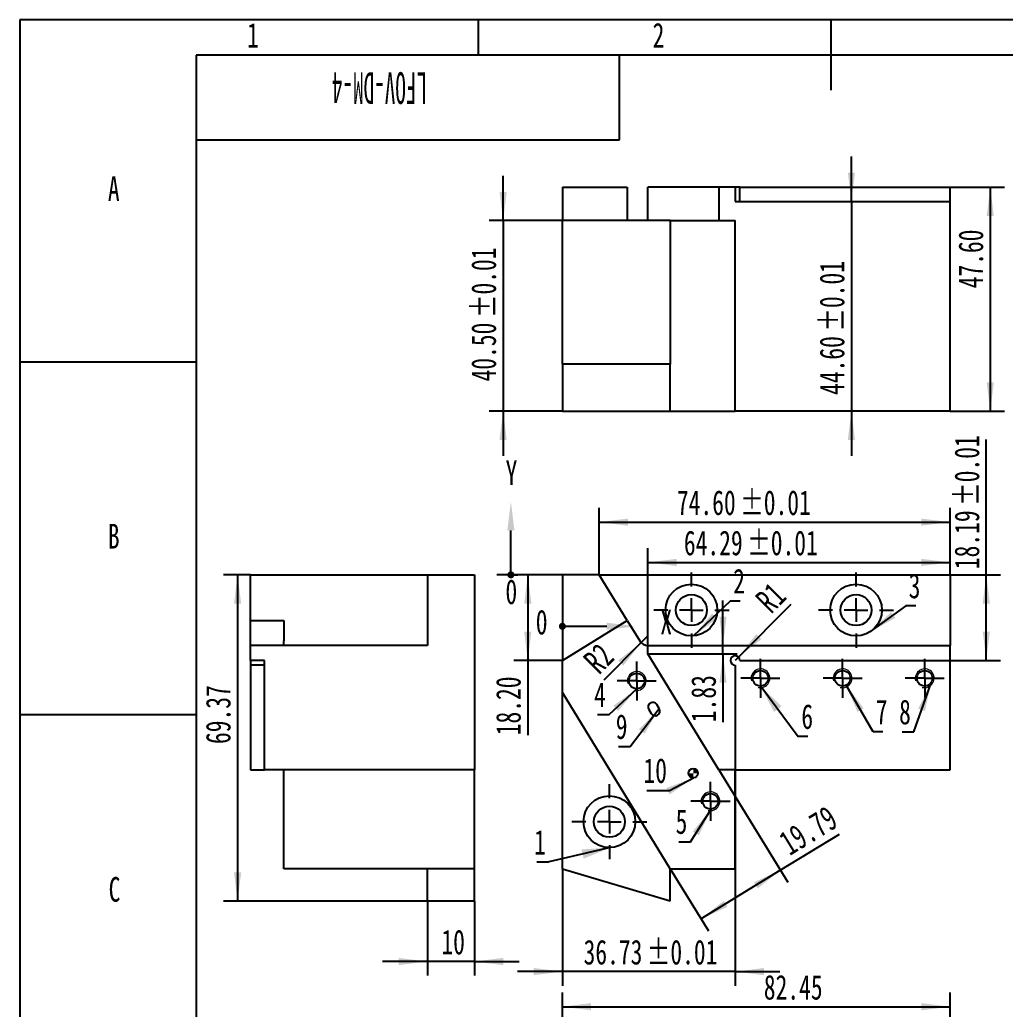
# Model space of a CAD drawing. Header units: millimetres. Extents: x 0 to 210, y 0 to 297.
# Drawn here: x 0 to 139.7, y 156.7 to 297 of the extents above; entities that cross this region are included whole.
import ezdxf

# ---------------------------------------------------------------- set-up
doc = ezdxf.new("R2010")
doc.units = ezdxf.units.MM
doc.layers.add('图框', color=7, linetype='Continuous')
doc.layers.add('根据设置的颜色创建', color=7, linetype='Continuous', lineweight=25)
doc.styles.add('SLDTEXTSTYLE5', font='TXT', dxfattribs={"width": 0.7})
doc.styles.add('SLDTEXTSTYLE6', font='TXT', dxfattribs={"width": 0.49})
doc.dimstyles.new('SLDDIMSTYLE0', dxfattribs={"dimtxt": 3.5, "dimasz": 4.08, "dimexe": 0, "dimexo": 0.0625, "dimgap": 0.875, "dimtad": 2, "dimlfac": 1.5, "dimrnd": 1e-09, "dimzin": 12, "dimdsep": 46, "dimtxsty": 'SLDTEXTSTYLE5', "dimsah": 1, "dimcen": 0.09, "dimadec": 0, "dimazin": 3, "dimtol": 1, "dimtp": 0.01, "dimtm": 0.01, "dimtfac": 1, "dimtofl": 0, "dimtmove": 0, "dimatfit": 3, "dimfxl": 0, "dimfrac": 2, "dimtolj": 1, "dimarcsym": 0})
doc.dimstyles.new('SLDDIMSTYLE1', dxfattribs={"dimtxt": 3.5, "dimasz": 4.08, "dimexe": 0, "dimexo": 0.0625, "dimgap": 0.875, "dimtad": 2, "dimlfac": 1.5, "dimrnd": 1e-09, "dimzin": 12, "dimdsep": 46, "dimtxsty": 'SLDTEXTSTYLE5', "dimsah": 1, "dimcen": 0, "dimadec": 0, "dimazin": 3, "dimtfac": 1, "dimtofl": 0, "dimtmove": 0, "dimatfit": 3, "dimfxl": 0, "dimfrac": 2, "dimtolj": 1, "dimtzin": 12, "dimarcsym": 0})
doc.dimstyles.new('SLDDIMSTYLE2', dxfattribs={"dimtxt": 3.5, "dimasz": 4.08, "dimexe": 0, "dimexo": 0.0625, "dimgap": 0.875, "dimtad": 2, "dimlfac": 1.5, "dimrnd": 1e-09, "dimzin": 12, "dimdsep": 46, "dimtxsty": 'SLDTEXTSTYLE5', "dimsah": 1, "dimcen": 0.09, "dimadec": 0, "dimazin": 3, "dimtfac": 1, "dimtmove": 0, "dimatfit": 0, "dimfxl": 0, "dimfrac": 2, "dimtolj": 1, "dimtzin": 12, "dimarcsym": 0})
doc.dimstyles.new('SLDDIMSTYLE3', dxfattribs={"dimtxt": 3.5, "dimasz": 4.08, "dimexe": 0, "dimexo": 0.0625, "dimgap": 0.875, "dimtad": 2, "dimlfac": 1.5, "dimrnd": 1e-09, "dimzin": 12, "dimdsep": 46, "dimtxsty": 'SLDTEXTSTYLE5', "dimsah": 1, "dimcen": 0.09, "dimadec": 0, "dimazin": 3, "dimtfac": 1, "dimtofl": 0, "dimtmove": 0, "dimatfit": 3, "dimfxl": 0, "dimfrac": 2, "dimtolj": 1, "dimtzin": 12, "dimarcsym": 0})
doc.dimstyles.new('SLDDIMSTYLE4', dxfattribs={"dimtxt": 3.5, "dimasz": 4.08, "dimexe": 0, "dimexo": 0.0625, "dimgap": 0.875, "dimtad": 2, "dimlfac": 1.5, "dimrnd": 1e-09, "dimzin": 4, "dimdsep": 46, "dimtxsty": 'SLDTEXTSTYLE5', "dimsah": 1, "dimcen": 0.09, "dimadec": 0, "dimazin": 1, "dimtfac": 1, "dimtofl": 0, "dimtmove": 0, "dimatfit": 3, "dimfxl": 0, "dimfrac": 2, "dimtolj": 1, "dimtzin": 12, "dimarcsym": 0})
doc.dimstyles.new('SLDDIMSTYLE5', dxfattribs={"dimtxt": 3.5, "dimasz": 4.08, "dimexe": 0, "dimexo": 0.0625, "dimgap": 0.875, "dimtad": 2, "dimlfac": 1.5, "dimrnd": 1e-09, "dimzin": 4, "dimdsep": 46, "dimtxsty": 'SLDTEXTSTYLE5', "dimsah": 1, "dimcen": 0.09, "dimadec": 0, "dimazin": 1, "dimtol": 1, "dimtp": 0.01, "dimtm": 0.01, "dimtfac": 1, "dimtofl": 0, "dimtmove": 0, "dimatfit": 3, "dimfxl": 0, "dimfrac": 2, "dimtolj": 1, "dimarcsym": 0})
doc.dimstyles.new('SLDDIMSTYLE6', dxfattribs={"dimtxt": 3.5, "dimasz": 4.08, "dimexe": 0, "dimexo": 0.0625, "dimgap": 0.875, "dimtad": 2, "dimlfac": 1.5, "dimrnd": 1e-09, "dimzin": 12, "dimdsep": 46, "dimtxsty": 'SLDTEXTSTYLE5', "dimsah": 1, "dimcen": 0.09, "dimadec": 0, "dimazin": 3, "dimtol": 1, "dimtp": 0.01, "dimtm": 0.01, "dimtfac": 1, "dimtmove": 0, "dimatfit": 0, "dimfxl": 0, "dimfrac": 2, "dimtolj": 1, "dimarcsym": 0})
doc.dimstyles.new('SLDDIMSTYLE7', dxfattribs={"dimtxt": 0.18, "dimasz": 4.08, "dimexe": 0, "dimexo": 0.0625, "dimgap": 0, "dimtad": 0, "dimtih": 1, "dimtoh": 1, "dimdec": 0, "dimrnd": 1e-09, "dimzin": 0, "dimdsep": 46, "dimtxsty": 'Standard', "dimsah": 1, "dimcen": 0.09, "dimadec": 0, "dimazin": 0, "dimtfac": 4.08, "dimtdec": 0, "dimtofl": 0, "dimtmove": 0, "dimatfit": 3, "dimfxl": 0, "dimfrac": 2, "dimtolj": 1, "dimtzin": 0, "dimarcsym": 0})
doc.dimstyles.new('SLDDIMSTYLE8', dxfattribs={"dimtxt": 3.5, "dimasz": 4.08, "dimexe": 0, "dimexo": 0.0625, "dimgap": 0.875, "dimtad": 2, "dimlfac": 1.5, "dimrnd": 1e-09, "dimzin": 4, "dimdsep": 46, "dimtxsty": 'SLDTEXTSTYLE5', "dimsah": 1, "dimcen": 0.09, "dimadec": 0, "dimazin": 1, "dimtol": 1, "dimtp": 0.01, "dimtm": 0.01, "dimtfac": 1, "dimtmove": 0, "dimatfit": 0, "dimfxl": 0, "dimfrac": 2, "dimtolj": 1, "dimarcsym": 0})

# ---------------------------------------------------------------- blocks, each defined once
blk = doc.blocks.new('_D')
at = {"layer": '根据设置的颜色创建'}
for p, q in [((137.02, 218.32), (137.02, 237.52)), ((131.89, 218.32), (139.02, 218.32)), ((137.02, 206.19), (137.02, 218.32)), ((131.89, 206.19), (139.02, 206.19))]:
    blk.add_line(p, q, dxfattribs=at)
for points in [[(137.02, 218.32), (136.51, 214.24), (137.53, 214.24)], [(137.02, 206.19), (137.53, 210.27), (136.51, 210.27)]]:
    blk.add_solid(points, dxfattribs=at)
at = {"layer": '根据设置的颜色创建', "char_height": 3.5, "attachment_point": 1, "rotation": 90, "style": 'SLDTEXTSTYLE5'}
for s, insert in [('±0.01', (132.51, 228.1)), ('18.19', (132.51, 219.12))]:
    blk.add_mtext(s, dxfattribs=dict(at, insert=insert))
blk = doc.blocks.new('_D_1')
at = {"layer": '根据设置的颜色创建'}
for q in [(89.03, 209.65), (82.78, 203.4)]:
    blk.add_line((88.09, 208.71), q, dxfattribs=at)
blk.add_solid([(88.09, 208.71), (84.84, 206.18), (85.56, 205.46)], dxfattribs=at)
at = {"layer": '根据设置的颜色创建', "insert": (79.65, 206.53), "char_height": 3.5, "attachment_point": 1, "rotation": 45, "style": 'SLDTEXTSTYLE5'}
blk.add_mtext('R2', dxfattribs=at)
blk = doc.blocks.new('_D_2')
at = {"layer": '根据设置的颜色创建'}
for p, q in [((99.69, 208.32), (99.69, 214.67)), ((99.69, 207.1), (99.69, 208.32)), ((89.03, 207.1), (101.69, 207.1)), ((99.69, 207.1), (99.69, 197.43))]:
    blk.add_line(p, q, dxfattribs=at)
for points in [[(99.69, 208.32), (100.2, 212.4), (99.18, 212.4)], [(99.69, 207.1), (99.18, 203.02), (100.2, 203.02)]]:
    blk.add_solid(points, dxfattribs=at)
at = {"layer": '根据设置的颜色创建', "insert": (95.18, 197.43), "char_height": 3.5, "attachment_point": 1, "rotation": 90, "style": 'SLDTEXTSTYLE5'}
blk.add_mtext('1.83', dxfattribs=at)
blk = doc.blocks.new('_D_3')
at = {"layer": '根据设置的颜色创建'}
for p, q in [((89.03, 208.32), (89.03, 222.08)), ((131.89, 218.32), (131.89, 222.08)), ((89.03, 220.08), (131.89, 220.08))]:
    blk.add_line(p, q, dxfattribs=at)
for points in [[(89.03, 220.08), (93.11, 219.57), (93.11, 220.58)], [(131.89, 220.08), (127.81, 220.58), (127.81, 219.57)]]:
    blk.add_solid(points, dxfattribs=at)
at = {"layer": '根据设置的颜色创建', "char_height": 3.5, "attachment_point": 1, "style": 'SLDTEXTSTYLE5'}
for s, insert in [('64.29', (94.15, 224.59)), ('±0.01', (103.13, 224.59))]:
    blk.add_mtext(s, dxfattribs=dict(at, insert=insert))
blk = doc.blocks.new('_D_4')
at = {"layer": '根据设置的颜色创建'}
for p, q in [((99.11, 190.65), (108.87, 174.73)), ((107.82, 176.43), (116.19, 181.56)), ((92.22, 176.65), (97.62, 167.83)), ((96.57, 169.54), (107.82, 176.43))]:
    blk.add_line(p, q, dxfattribs=at)
for points in [[(107.82, 176.43), (104.08, 174.73), (104.61, 173.87)], [(96.57, 169.54), (100.32, 171.24), (99.79, 172.1)]]:
    blk.add_solid(points, dxfattribs=at)
at = {"layer": '根据设置的颜色创建', "insert": (107.3, 181.41), "char_height": 3.5, "attachment_point": 1, "rotation": 31.5, "style": 'SLDTEXTSTYLE5'}
blk.add_mtext('19.79', dxfattribs=at)
blk = doc.blocks.new('_D_5')
at = {"layer": '根据设置的颜色创建'}
for p, q in [((76.92, 218.32), (70.02, 218.32)), ((72.02, 218.32), (72.02, 206.19)), ((76.92, 206.19), (70.02, 206.19)), ((72.02, 206.19), (72.02, 195.57))]:
    blk.add_line(p, q, dxfattribs=at)
for points in [[(72.02, 218.32), (71.51, 214.24), (72.53, 214.24)], [(72.02, 206.19), (72.53, 210.27), (71.51, 210.27)]]:
    blk.add_solid(points, dxfattribs=at)
at = {"layer": '根据设置的颜色创建', "insert": (67.51, 195.57), "char_height": 3.5, "attachment_point": 1, "rotation": 90, "style": 'SLDTEXTSTYLE5'}
blk.add_mtext('18.20', dxfattribs=at)
blk = doc.blocks.new('_D_6')
at = {"layer": '根据设置的颜色创建'}
for p, q in [((82.15, 218.32), (82.15, 227.79)), ((131.89, 218.32), (131.89, 227.79)), ((82.15, 225.79), (131.89, 225.79))]:
    blk.add_line(p, q, dxfattribs=at)
for points in [[(82.15, 225.79), (86.23, 225.28), (86.23, 226.29)], [(131.89, 225.79), (127.81, 226.29), (127.81, 225.28)]]:
    blk.add_solid(points, dxfattribs=at)
at = {"layer": '根据设置的颜色创建', "char_height": 3.5, "attachment_point": 1, "style": 'SLDTEXTSTYLE5'}
for s, insert in [('74.60', (93.16, 230.3)), ('±0.01', (102.14, 230.3))]:
    blk.add_mtext(s, dxfattribs=dict(at, insert=insert))
blk = doc.blocks.new('_D_7')
at = {"layer": '根据设置的颜色创建'}
for q in [(109.37, 214.16), (101.41, 206.19)]:
    blk.add_line((101.88, 206.66), q, dxfattribs=at)
blk.add_solid([(101.88, 206.66), (105.12, 209.19), (104.4, 209.9)], dxfattribs=at)
at = {"layer": '根据设置的颜色创建', "insert": (104.05, 215.14), "char_height": 3.5, "attachment_point": 1, "rotation": 45, "style": 'SLDTEXTSTYLE5'}
blk.add_mtext('R1', dxfattribs=at)
blk = doc.blocks.new('_D_8')
at = {"layer": '根据设置的颜色创建'}
for p, q in [((101.41, 190.65), (101.41, 160.07)), ((76.92, 176.61), (76.92, 160.07)), ((76.92, 162.07), (70.57, 162.07)), ((101.41, 162.07), (76.92, 162.07)), ((101.41, 162.07), (107.76, 162.07))]:
    blk.add_line(p, q, dxfattribs=at)
for points in [[(76.92, 162.07), (72.84, 162.58), (72.84, 161.56)], [(101.41, 162.07), (105.49, 161.56), (105.49, 162.58)]]:
    blk.add_solid(points, dxfattribs=at)
at = {"layer": '根据设置的颜色创建', "char_height": 3.5, "attachment_point": 1, "rotation": 0, "style": 'SLDTEXTSTYLE5'}
for s, insert in [('36.73', (79.93, 166.58)), ('±0.01', (88.9, 166.58))]:
    blk.add_mtext(s, dxfattribs=dict(at, insert=insert))
blk = doc.blocks.new('SW_NOTE_0_1')
at = {"layer": '根据设置的颜色创建', "color": 0}
blk.add_line((-1.67, 0), (0, 0), dxfattribs=at)
at = {"layer": '根据设置的颜色创建', "color": 0, "insert": (-2.09, 4.52), "char_height": 3.5, "attachment_point": 1, "style": 'SLDTEXTSTYLE5'}
blk.add_mtext('1', dxfattribs=at)
blk = doc.blocks.new('SW_NOTE_0_2')
at = {"layer": '根据设置的颜色创建', "color": 0}
blk.add_line((-1.67, 0), (0, 0), dxfattribs=at)
at = {"layer": '根据设置的颜色创建', "color": 0, "insert": (-2.14, 4.56), "char_height": 3.5, "attachment_point": 1, "style": 'SLDTEXTSTYLE5'}
blk.add_mtext('4', dxfattribs=at)
blk = doc.blocks.new('SW_NOTE_0_3')
at = {"layer": '根据设置的颜色创建', "color": 0}
blk.add_line((-1.66, 0), (0, 0), dxfattribs=at)
at = {"layer": '根据设置的颜色创建', "color": 0, "insert": (-2.04, 4.59), "char_height": 3.5, "attachment_point": 1, "style": 'SLDTEXTSTYLE5'}
blk.add_mtext('9', dxfattribs=at)
blk = doc.blocks.new('SW_NOTE_0_4')
at = {"layer": '根据设置的颜色创建', "color": 0}
blk.add_line((1.41, 0), (0, 0), dxfattribs=at)
at = {"layer": '根据设置的颜色创建', "color": 0, "insert": (0.41, 4.59), "char_height": 3.5, "attachment_point": 1, "style": 'SLDTEXTSTYLE5'}
blk.add_mtext('2', dxfattribs=at)
blk = doc.blocks.new('SW_NOTE_0_5')
at = {"layer": '根据设置的颜色创建', "color": 0}
blk.add_line((-3.2, 0), (0, 0), dxfattribs=at)
at = {"layer": '根据设置的颜色创建', "color": 0, "insert": (-3.68, 4.58), "char_height": 3.5, "attachment_point": 1, "style": 'SLDTEXTSTYLE5'}
blk.add_mtext('10', dxfattribs=at)
blk = doc.blocks.new('SW_NOTE_0_6')
at = {"layer": '根据设置的颜色创建', "color": 0}
blk.add_line((-1.67, 0), (0, 0), dxfattribs=at)
at = {"layer": '根据设置的颜色创建', "color": 0, "insert": (-2.12, 4.62), "char_height": 3.5, "attachment_point": 1, "style": 'SLDTEXTSTYLE5'}
blk.add_mtext('5', dxfattribs=at)
blk = doc.blocks.new('SW_NOTE_0_7')
at = {"layer": '根据设置的颜色创建', "color": 0}
blk.add_line((1.4, 0), (0, 0), dxfattribs=at)
at = {"layer": '根据设置的颜色创建', "color": 0, "insert": (0.47, 4.59), "char_height": 3.5, "attachment_point": 1, "style": 'SLDTEXTSTYLE5'}
blk.add_mtext('6', dxfattribs=at)
blk = doc.blocks.new('SW_NOTE_0_8')
at = {"layer": '根据设置的颜色创建', "color": 0}
blk.add_line((1.4, 0), (0, 0), dxfattribs=at)
at = {"layer": '根据设置的颜色创建', "color": 0, "insert": (0.38, 4.59), "char_height": 3.5, "attachment_point": 1, "style": 'SLDTEXTSTYLE5'}
blk.add_mtext('7', dxfattribs=at)
blk = doc.blocks.new('SW_NOTE_0_9')
at = {"layer": '根据设置的颜色创建', "color": 0}
blk.add_line((1.41, 0), (0, 0), dxfattribs=at)
at = {"layer": '根据设置的颜色创建', "color": 0, "insert": (0.38, 4.56), "char_height": 3.5, "attachment_point": 1, "style": 'SLDTEXTSTYLE5'}
blk.add_mtext('3', dxfattribs=at)
blk = doc.blocks.new('SW_NOTE_0_10')
at = {"layer": '根据设置的颜色创建', "color": 0}
blk.add_line((-1.66, 0), (0, 0), dxfattribs=at)
at = {"layer": '根据设置的颜色创建', "color": 0, "insert": (-2.08, 4.59), "char_height": 3.5, "attachment_point": 1, "style": 'SLDTEXTSTYLE5'}
blk.add_mtext('8', dxfattribs=at)
blk = doc.blocks.new('SW_CENTERMARKSYMBOL_0')
at = {"layer": '根据设置的颜色创建', "color": 0}
for p, q in [((0, 3.33), (0, 5.33)), ((0, 0), (0, 1.67)), ((-3.33, 0), (-5.33, 0)), ((0, 0), (-1.67, 0)), ((0, 0), (0, -1.67)), ((0, 0), (1.67, 0)), ((3.33, 0), (5.33, 0)), ((0, -3.33), (0, -5.33))]:
    blk.add_line(p, q, dxfattribs=at)
blk = doc.blocks.new('SW_CENTERMARKSYMBOL_1')
at = {"layer": '根据设置的颜色创建', "color": 0}
for p, q in [((0, 3.33), (0, 5.33)), ((0, 0), (0, 1.67)), ((-3.33, 0), (-5.33, 0)), ((0, 0), (-1.67, 0)), ((0, 0), (0, -1.67)), ((0, 0), (1.67, 0)), ((3.33, 0), (5.33, 0)), ((0, -3.33), (0, -5.33))]:
    blk.add_line(p, q, dxfattribs=at)
blk = doc.blocks.new('SW_CENTERMARKSYMBOL_2')
at = {"layer": '根据设置的颜色创建', "color": 0}
for p, q in [((0, 3.33), (0, 5.33)), ((0, 0), (0, 1.67)), ((-3.33, 0), (-5.33, 0)), ((0, 0), (-1.67, 0)), ((0, 0), (0, -1.67)), ((0, 0), (1.67, 0)), ((3.33, 0), (5.33, 0)), ((0, -3.33), (0, -5.33))]:
    blk.add_line(p, q, dxfattribs=at)
blk = doc.blocks.new('SW_CENTERMARKSYMBOL_3')
at = {"layer": '根据设置的颜色创建', "color": 0}
for p, q in [((0, 1.67), (0, 2.77)), ((0, 0), (0, 1.67)), ((-1.67, 0), (-2.77, 0)), ((0, 0), (-1.67, 0)), ((0, 0), (0, -1.67)), ((0, 0), (1.67, 0)), ((1.67, 0), (2.77, 0)), ((0, -1.67), (0, -2.77))]:
    blk.add_line(p, q, dxfattribs=at)
blk = doc.blocks.new('SW_CENTERMARKSYMBOL_4')
at = {"layer": '根据设置的颜色创建', "color": 0}
for p, q in [((0, 1.67), (0, 2.77)), ((0, 0), (0, 1.67)), ((-1.67, 0), (-2.77, 0)), ((0, 0), (-1.67, 0)), ((0, 0), (0, -1.67)), ((0, 0), (1.67, 0)), ((1.67, 0), (2.77, 0)), ((0, -1.67), (0, -2.77))]:
    blk.add_line(p, q, dxfattribs=at)
blk = doc.blocks.new('SW_CENTERMARKSYMBOL_5')
at = {"layer": '根据设置的颜色创建', "color": 0}
for p, q in [((0, 1.67), (0, 2.77)), ((0, 0), (0, 1.67)), ((-1.67, 0), (-2.77, 0)), ((0, 0), (-1.67, 0)), ((0, 0), (0, -1.67)), ((0, 0), (1.67, 0)), ((1.67, 0), (2.77, 0)), ((0, -1.67), (0, -2.77))]:
    blk.add_line(p, q, dxfattribs=at)
blk = doc.blocks.new('SW_CENTERMARKSYMBOL_6')
at = {"layer": '根据设置的颜色创建', "color": 0}
for p, q in [((0, 1.67), (0, 2.77)), ((0, 0), (0, 1.67)), ((-1.67, 0), (-2.77, 0)), ((0, 0), (-1.67, 0)), ((0, 0), (0, -1.67)), ((0, 0), (1.67, 0)), ((1.67, 0), (2.77, 0)), ((0, -1.67), (0, -2.77))]:
    blk.add_line(p, q, dxfattribs=at)
blk = doc.blocks.new('SW_CENTERMARKSYMBOL_7')
at = {"layer": '根据设置的颜色创建', "color": 0}
for p, q in [((0, 1.67), (0, 2.77)), ((0, 0), (0, 1.67)), ((-1.67, 0), (-2.77, 0)), ((0, 0), (-1.67, 0)), ((0, 0), (0, -1.67)), ((0, 0), (1.67, 0)), ((1.67, 0), (2.77, 0)), ((0, -1.67), (0, -2.77))]:
    blk.add_line(p, q, dxfattribs=at)
blk = doc.blocks.new('SW_DOWELSYMBOL_0')
at = {"linetype": 'Continuous', "lineweight": 25}
h = blk.add_hatch(color=0, dxfattribs=at)
edge = h.paths.add_edge_path(flags=0)
edge.add_arc((0, 0), 0.667, 180, 270)
edge.add_line((0, -0.67), (0, 0))
edge.add_line((0, 0), (-0.67, 0))
h = blk.add_hatch(color=0, dxfattribs=at)
edge = h.paths.add_edge_path(flags=0)
edge.add_arc((0, 0), 0.667, 0, 90)
edge.add_line((0, 0.67), (0, 0))
edge.add_line((0, 0), (0.67, 0))
at = {"layer": '根据设置的颜色创建', "color": 0}
blk.add_circle((0, 0), 0.667, dxfattribs=at)
blk = doc.blocks.new('_Dot')
at = {"color": 0, "linetype": 'ByBlock', "lineweight": -2}
blk.add_line((-0.5, 0), (-1, 0), dxfattribs=at)
at = {"color": 0, "linetype": 'ByBlock', "const_width": 0.5}
blk.add_lwpolyline([(-0.25, 0, 1), (0.25, 0, 1)], format="xyb", close=True, dxfattribs=at)
blk = doc.blocks.new('SW_DATUMORIGIN_0')
at = {"layer": '根据设置的颜色创建', "color": 0}
for p, q in [((-7.3, 1), (-7.3, 7.3)), ((-1, 1), (-9.3, 1)), ((0, 0), (0, -8.3)), ((0, -6.3), (6.3, -6.3))]:
    blk.add_line(p, q, dxfattribs=at)
for points in [[(-7.3, 11.38), (-7.8, 7.3), (-6.79, 7.3)], [(10.38, -6.3), (6.3, -5.79), (6.3, -6.8)]]:
    blk.add_solid(points, dxfattribs=at)
at = {"layer": '根据设置的颜色创建', "color": 0, "rotation": 179.9999999321983}
for p in [(-7.3, 1, 13.87), (0, -6.3, 13.87)]:
    blk.add_blockref('_Dot', p, dxfattribs=at)
at = {"layer": '根据设置的颜色创建', "color": 0, "char_height": 3.5, "attachment_point": 1, "style": 'SLDTEXTSTYLE5'}
for s, insert in [('Y', (-8.05, 17.22)), ('0', (-8.07, 0.35)), ('0', (-3.77, -3.95)), ('X', (13.88, -3.95))]:
    blk.add_mtext(s, dxfattribs=dict(at, insert=insert))
blk = doc.blocks.new('_D_9')
at = {"layer": '根据设置的颜色创建'}
for p, q in [((131.89, 273.26), (139.59, 273.26)), ((137.59, 273.26), (137.59, 241.53)), ((131.89, 241.53), (139.59, 241.53))]:
    blk.add_line(p, q, dxfattribs=at)
for points in [[(137.59, 273.26), (137.08, 269.18), (138.09, 269.18)], [(137.59, 241.53), (138.09, 245.61), (137.08, 245.61)]]:
    blk.add_solid(points, dxfattribs=at)
at = {"layer": '根据设置的颜色创建', "insert": (133.07, 258.93), "char_height": 3.5, "attachment_point": 1, "rotation": 90, "style": 'SLDTEXTSTYLE5'}
blk.add_mtext('47.60', dxfattribs=at)
blk = doc.blocks.new('_D_10')
at = {"layer": '根据设置的颜色创建'}
for p, q in [((117.9, 271.26), (117.9, 277.61)), ((117.9, 271.26), (117.9, 241.53)), ((117.9, 241.53), (117.9, 235.18))]:
    blk.add_line(p, q, dxfattribs=at)
for points in [[(117.9, 271.26), (118.4, 275.34), (117.39, 275.34)], [(117.9, 241.53), (117.39, 237.45), (118.4, 237.45)]]:
    blk.add_solid(points, dxfattribs=at)
at = {"layer": '根据设置的颜色创建', "char_height": 3.5, "attachment_point": 1, "rotation": 90, "style": 'SLDTEXTSTYLE5'}
for s, insert in [('±0.01', (113.39, 252.8)), ('44.60', (113.39, 243.82))]:
    blk.add_mtext(s, dxfattribs=dict(at, insert=insert))
blk = doc.blocks.new('_D_11')
at = {"layer": '根据设置的颜色创建'}
for p, q in [((68.52, 268.53), (68.52, 274.88)), ((76.92, 268.53), (66.52, 268.53)), ((68.52, 268.53), (68.52, 241.53)), ((76.92, 241.53), (66.52, 241.53)), ((68.52, 241.53), (68.52, 235.18))]:
    blk.add_line(p, q, dxfattribs=at)
for points in [[(68.52, 268.53), (69.03, 272.61), (68.01, 272.61)], [(68.52, 241.53), (68.01, 237.45), (69.03, 237.45)]]:
    blk.add_solid(points, dxfattribs=at)
at = {"layer": '根据设置的颜色创建', "char_height": 3.5, "attachment_point": 1, "rotation": 90, "style": 'SLDTEXTSTYLE5'}
for s, insert in [('±0.01', (64.01, 254.72)), ('40.50', (64.01, 245.73))]:
    blk.add_mtext(s, dxfattribs=dict(at, insert=insert))
blk = doc.blocks.new('_D_12')
at = {"layer": '根据设置的颜色创建'}
for p, q in [((57.78, 172.07), (57.78, 161.5)), ((64.45, 172.07), (64.45, 161.5)), ((57.78, 163.5), (51.43, 163.5)), ((64.45, 163.5), (57.78, 163.5)), ((64.45, 163.5), (70.8, 163.5))]:
    blk.add_line(p, q, dxfattribs=at)
for points in [[(57.78, 163.5), (53.7, 164.01), (53.7, 162.99)], [(64.45, 163.5), (68.53, 162.99), (68.53, 164.01)]]:
    blk.add_solid(points, dxfattribs=at)
at = {"layer": '根据设置的颜色创建', "insert": (59.77, 168.01), "char_height": 3.5, "attachment_point": 1, "rotation": 0, "style": 'SLDTEXTSTYLE5'}
blk.add_mtext('10', dxfattribs=at)
blk = doc.blocks.new('_D_13')
at = {"layer": '根据设置的颜色创建'}
for p, q in [((32.71, 218.32), (28.88, 218.32)), ((30.88, 218.32), (30.88, 172.07)), ((57.78, 172.07), (28.88, 172.07))]:
    blk.add_line(p, q, dxfattribs=at)
for points in [[(30.88, 218.32), (30.37, 214.24), (31.39, 214.24)], [(30.88, 172.07), (31.39, 176.15), (30.37, 176.15)]]:
    blk.add_solid(points, dxfattribs=at)
at = {"layer": '根据设置的颜色创建', "insert": (26.37, 194.33), "char_height": 3.5, "attachment_point": 1, "rotation": 90, "style": 'SLDTEXTSTYLE5'}
blk.add_mtext('69.37', dxfattribs=at)
blk = doc.blocks.new('_D_26')
at = {"layer": '根据设置的颜色创建'}
for p, q in [((76.92, 149.47), (76.92, 159.09)), ((131.89, 135.43), (131.89, 159.09)), ((76.92, 157.09), (131.89, 157.09))]:
    blk.add_line(p, q, dxfattribs=at)
for points in [[(76.92, 157.09), (81, 156.58), (81, 157.6)], [(131.89, 157.09), (127.81, 157.6), (127.81, 156.58)]]:
    blk.add_solid(points, dxfattribs=at)
at = {"layer": '根据设置的颜色创建', "insert": (105.48, 161.6), "char_height": 3.5, "attachment_point": 1, "style": 'SLDTEXTSTYLE5'}
blk.add_mtext('82.45', dxfattribs=at)

msp = doc.modelspace()

# ---------------------------------------------------------------- linework, layer by layer
at = {"color": 7, "linetype": 'Continuous', "lineweight": 25}
for p, q in [((76.92068572, 273.25917947), (86.12925244, 273.25917947)), ((76.92068572, 273.25917947), (76.92068572, 268.52584613)), ((86.12925244, 273.25917947), (86.12925244, 268.52584613)), ((99.10776895, 273.25917948), (89.02832424, 273.25917947)), ((89.02832424, 268.52584613), (89.02832424, 273.25917947)), ((99.10776895, 273.25917948), (99.10776895, 268.52584613)), ((101.40555239, 273.25917947), (99.10776895, 273.25917948)), ((101.40555239, 273.25917947), (101.40555239, 271.25917947)), ((102.07221905, 273.25917947), (101.40555239, 273.25917947)), ((102.07221905, 271.25917947), (102.07221905, 273.25917947)), ((102.07221905, 273.25917947), (131.88555239, 273.25917947)), ((131.88555239, 271.25917947), (131.88555239, 273.25917947)), ((101.40555239, 271.25917947), (131.88555239, 271.25917947)), ((131.88555239, 241.52584615), (131.88555239, 271.25917947)), ((92.21698716, 268.52584613), (76.92068572, 268.52584613)), ((76.92068572, 248.19251282), (76.92068572, 268.52584613)), ((92.21698716, 268.52584613), (92.21698716, 248.19251282)), ((92.21698716, 268.52584613), (101.40555239, 268.52584613)), ((101.40555239, 241.52584615), (101.40555239, 268.52584613)), ((76.92068572, 248.19251282), (76.92068572, 241.52584615)), ((92.21698716, 248.19251282), (76.92068572, 248.19251282)), ((92.21698716, 241.52584615), (92.21698716, 248.19251282)), ((76.92068572, 241.52584615), (92.21698716, 241.52584615)), ((92.21698716, 241.52584615), (101.40555239, 241.52584615)), ((131.88555239, 241.52584615), (101.40555239, 241.52584615)), ((32.71445324, 211.82934896), (32.71445324, 218.31700157)), ((32.71445324, 218.31700157), (57.7811199, 218.31700157)), ((57.78111989, 218.31700157), (57.78111989, 208.31700157)), ((57.78111989, 218.31700157), (64.44778656, 218.31700157)), ((64.44778656, 218.31700157), (64.44778656, 190.6503349)), ((82.15361381, 218.31700157), (76.92068572, 218.31700157)), ((76.92068572, 218.31700157), (76.92068572, 206.18633201)), ((86.12925244, 211.82934896), (82.15361381, 218.31700157)), ((82.15361381, 218.31700157), (131.88555239, 218.31700157)), ((131.88555239, 218.31700157), (131.88555239, 208.31700157)), ((32.71445324, 211.82934896), (37.44778657, 211.82934896)), ((32.71445324, 208.31700157), (32.71445324, 211.82934896)), ((37.44778657, 211.82934896), (37.44778657, 208.95367015)), ((76.92068572, 206.18633201), (86.12925244, 211.82934896)), ((86.12925244, 211.82934896), (87.89147069, 208.95367015)), ((32.71445324, 206.1885349), (32.71445323, 208.31700157)), ((57.78111989, 208.31700157), (32.71445323, 208.31700157)), ((37.44778657, 208.31700157), (37.44778657, 208.95367015)), ((89.02832424, 208.31700157), (131.88555239, 208.31700157)), ((89.02832424, 207.09849376), (89.02832424, 208.31700157)), ((131.88555239, 206.1885349), (131.88555239, 208.31700157)), ((34.71445324, 206.1885349), (32.71445324, 206.1885349)), ((34.71445324, 190.6503349), (34.71445324, 206.1885349)), ((99.10776895, 190.6503349), (89.02832424, 207.09849376)), ((102.07221905, 206.1885349), (131.88555239, 206.1885349)), ((131.88555239, 190.6503349), (131.88555239, 206.1885349)), ((32.71445324, 206.18633201), (32.71445324, 205.52186823)), ((34.71445324, 205.52186823), (32.71445324, 205.52186823)), ((32.71445324, 205.52186823), (32.71445324, 190.6503349)), ((76.92068572, 201.61163022), (76.92068572, 206.18633201)), ((101.40555239, 205.52186823), (101.40555239, 190.6503349)), ((92.21698716, 176.6503349), (76.92068572, 201.61163022)), ((76.92068572, 176.61223415), (76.92068572, 201.61163022)), ((89.16284075, 199.22345934), (89.51117313, 198.65503256)), ((90.64802668, 199.35169732), (90.2996943, 199.92012409)), ((32.71445324, 190.6503349), (34.71445324, 190.6503349)), ((64.44778656, 190.6503349), (34.71445324, 190.6503349)), ((37.44778657, 176.6503349), (37.44778657, 190.6503349)), ((64.44778656, 176.6503349), (64.44778656, 190.6503349)), ((101.40555239, 190.6503349), (99.10776895, 190.6503349)), ((101.40555239, 190.6503349), (131.88555239, 190.6503349)), ((101.40555239, 176.6503349), (101.40555239, 190.6503349)), ((64.44778656, 176.6503349), (37.44778657, 176.6503349)), ((57.78111989, 172.06872781), (57.78111989, 176.6503349)), ((64.44778656, 172.06872781), (64.44778656, 176.6503349)), ((92.21698716, 172.06872781), (76.92068572, 176.61223415)), ((92.21698716, 176.6503349), (101.40555239, 176.6503349)), ((92.21698716, 172.06872781), (92.21698716, 176.6503349)), ((64.44778656, 172.06872781), (57.78111989, 172.06872781))]:
    msp.add_line(p, q, dxfattribs=at)
for centre, radius in [((95.21888572, 213.31700157), 3.66666667), ((118.55221905, 213.31700157), 3.66666667), ((95.21888572, 213.31700157), 2.2), ((118.55221905, 213.31700157), 2.2), ((87.46710708, 203.26656576), 1.1), ((105.00325879, 203.64906842), 1.1), ((116.64492546, 203.64906842), 1.1), ((128.28659213, 203.64906842), 1.1), ((95.47875174, 190.19274991), 0.66666667), ((83.58735239, 183.31700157), 3.66666667), ((97.91707838, 186.21376247), 1.1), ((83.58735239, 183.31700157), 2.2)]:
    msp.add_circle(centre, radius, dxfattribs=at)
for centre, radius, start, end in [((89.02832424, 209.6503349), 1.33333333, 211.5, 270), ((101.40555239, 206.1885349), 0.66666667, 0, 270), ((89.73126753, 199.57179172), 0.66666667, 31.5, 211.5), ((90.0795999, 199.00336494), 0.66666667, 211.5, 31.5)]:
    msp.add_arc(centre, radius, start, end, dxfattribs=at)
at = {"color": 7, "linetype": 'Continuous', "lineweight": 18}
for centre in [(105.00325879, 203.64906842), (116.64492546, 203.64906842), (128.28659213, 203.64906842), (87.46710708, 203.26656576), (97.91707838, 186.21376247)]:
    msp.add_arc(centre, 1.33333333, 255, 195, dxfattribs=at)
at = {"layer": '图框'}
for p, q in [((210, 297), (0, 297)), ((0, 297), (0, 0)), ((65, 297), (65, 292)), ((0, 248.5), (25, 248.5)), ((0, 198.5), (25, 198.5))]:
    msp.add_line(p, q, dxfattribs=at)
at = {"layer": '图框', "lineweight": 25}
for p, q in [((115, 297), (115, 287)), ((205, 292), (25, 292)), ((25, 292), (25, 5)), ((85, 280), (85, 292)), ((25, 280), (85, 280))]:
    msp.add_line(p, q, dxfattribs=at)
at = {"layer": '根据设置的颜色创建'}
for p, q in [((100.73216602, 214.58495472), (95.52784727, 209.66337498)), ((125.63488975, 213.93644629), (120.51740168, 210.22143995)), ((83.55362084, 198.50194564), (87.47293461, 202.1665812)), ((120.96562905, 196.0376136), (117.16829228, 202.68155244)), ((126.73942117, 196.0376136), (129.19026176, 203.02186733)), ((86.53189847, 193.96238662), (90.64802684, 199.35169705)), ((92.09362301, 187.73670569), (95.50422109, 189.52656993)), ((95.09707091, 180.47341127), (98.01247374, 185.11790677))]:
    msp.add_line(p, q, dxfattribs=at)
for points in [[(95.52784727, 209.66337498), (98.84128765, 212.09762575), (98.14319924, 212.83581853)], [(120.51740168, 210.22143995), (124.1175652, 212.20721099), (123.52069788, 213.02940646)], [(87.47293461, 202.1665812), (84.14578524, 199.75110172), (84.83968916, 199.00897413)], [(117.16829228, 202.68155244), (118.75181616, 198.8872256), (119.63390542, 199.39138286)], [(129.19026176, 203.02186733), (127.35996938, 199.34022452), (128.3186573, 199.00381187)], [(90.64802684, 199.35169705), (87.76785206, 196.41757755), (88.57528883, 195.80089135)], [(95.50422109, 189.52656993), (91.65542936, 188.08044882), (92.1275559, 187.1808086)], [(98.01247374, 185.11790677), (95.41308647, 181.93236917), (96.27360248, 181.39221345)]]:
    msp.add_solid(points, dxfattribs=at)

# ---------------------------------------------------------------- block references
for name, p in [('SW_DATUMORIGIN_0', (76.92068572, 217.31700157)), ('SW_NOTE_0_4', (100.73216602, 214.58495472)), ('SW_CENTERMARKSYMBOL_1', (95.21888572, 213.31700157)), ('SW_CENTERMARKSYMBOL_2', (118.55221905, 213.31700157)), ('SW_NOTE_0_9', (125.63488975, 213.93644629)), ('SW_CENTERMARKSYMBOL_5', (105.00325879, 203.64906842)), ('SW_CENTERMARKSYMBOL_6', (116.64492546, 203.64906842)), ('SW_CENTERMARKSYMBOL_7', (128.28659213, 203.64906842)), ('SW_CENTERMARKSYMBOL_4', (87.46710708, 203.26656576)), ('SW_NOTE_0_2', (83.55362084, 198.50194564)), ('SW_NOTE_0_10', (126.73942117, 196.0376136)), ('SW_NOTE_0_7', (110.33009079, 195.38910517)), ('SW_NOTE_0_8', (120.96562905, 196.0376136)), ('SW_NOTE_0_3', (86.53189847, 193.96238662)), ('SW_NOTE_0_5', (92.09362301, 187.73670569)), ('SW_DOWELSYMBOL_0', (95.47875174, 190.19274991)), ('SW_CENTERMARKSYMBOL_0', (83.58735239, 183.31700157)), ('SW_CENTERMARKSYMBOL_3', (97.91707838, 186.21376247)), ('SW_NOTE_0_6', (95.09707091, 180.47341127)), ('SW_NOTE_0_1', (74.99330956, 177.61997417))]:
    msp.add_blockref(name, p, dxfattribs=at)

# ---------------------------------------------------------------- texts
at = {"color": 7, "linetype": 'Continuous', "lineweight": 0, "char_height": 3.5, "attachment_point": 2, "style": 'SLDTEXTSTYLE5'}
for s, insert in [('1', (33.04444444, 296.56798082)), ('2', (90.54444444, 296.56798082))]:
    msp.add_mtext(s, dxfattribs=dict(at, insert=insert))
at = {"layer": '图框', "insert": (50.99246331, 285.06440597), "char_height": 4.5, "attachment_point": 2, "rotation": 180, "style": 'SLDTEXTSTYLE6'}
msp.add_mtext('LFOV-DM-4', dxfattribs=at)
at = {"layer": '图框', "char_height": 3.5, "attachment_point": 2, "style": 'SLDTEXTSTYLE5'}
for s, insert in [('A', (13.32031252, 274.79092008)), ('B', (13.32031252, 225.54092008)), ('C', (13.42725694, 175.47606924))]:
    msp.add_mtext(s, dxfattribs=dict(at, insert=insert))

# ---------------------------------------------------------------- dimensions: what is measured, and where the dimension line sits
at = {"layer": '根据设置的颜色创建'}
for base, p1, p2, angle, dimstyle, picture, middle in [((117.89697827, 241.52584615), (131.88555239, 271.25917947), (131.88555239, 241.52584615), 90, 'SLDDIMSTYLE8', '_D_10', (117.89697827, 253.0194157)), ((68.51986954, 241.52584615), (76.92068572, 268.52584613), (76.92068572, 241.52584615), 90, 'SLDDIMSTYLE8', '_D_11', (68.51986954, 254.93739632)), ((137.58629266, 241.52584615), (131.88555239, 273.25917947), (131.88555239, 241.52584615), 90, 'SLDDIMSTYLE4', '_D_9', (137.58629265, 262.76463191)), ((137.02080518, 218.31700157), (131.88555239, 206.1885349), (131.88555239, 218.31700157), 90, 'SLDDIMSTYLE0', '_D', (137.02080518, 228.31700157)), ((131.88555239, 225.78528054), (82.15361381, 218.31700157), (131.88555239, 218.31700157), 0, 'SLDDIMSTYLE5', '_D_6', (102.3588486, 225.78528054)), ((30.88262743, 172.06872781), (32.71445324, 218.31700157), (57.78111989, 172.06872781), 90, 'SLDDIMSTYLE3', '_D_13', (30.88262743, 198.15831236)), ((72.02029833, 206.18633201), (76.92068572, 218.31700157), (76.92068572, 206.18633201), 90, 'SLDDIMSTYLE4', '_D_5', (72.02029833, 199.40112727)), ((99.69008388, 208.31700157), (89.02832424, 207.09849376), (89.02832424, 208.31700157), 90, 'SLDDIMSTYLE2', '_D_2', (99.69008388, 200.49342259)), ((76.92068572, 162.06872781), (101.40555239, 190.6503349), (76.92068572, 176.61223415), 0.000000003, 'SLDDIMSTYLE6', '_D_8', (89.12485261, 162.06872781)), ((107.82100644, 176.43162361), (92.21698716, 176.6503349), (99.10776895, 190.6503349), 31.5, 'SLDDIMSTYLE3', '_D_4', (112.92539108, 179.55959454)), ((57.78111989, 163.50252467), (64.44778656, 172.06872781), (57.78111989, 172.06872781), 0.0000000026, 'SLDDIMSTYLE2', '_D_12', (61.30946616, 163.50252467)), ((131.88555239, 157.08900895), (76.92068572, 149.47268045), (131.88555239, 135.4345797), 0, 'SLDDIMSTYLE3', '_D_26', (109.31972973, 157.08900895))]:
    dim = msp.add_linear_dim(base=base, p1=p1, p2=p2, angle=angle, dimstyle=dimstyle, dxfattribs=at)
    dim.commit()
    dim.dimension.update_dxf_attribs({"geometry": picture, "text_midpoint": middle, "dimtype": 160})
dim = msp.add_linear_dim(base=(131.88555239, 220.07651537), p1=(89.02832424, 208.31700157), p2=(131.88555239, 218.31700157), dimstyle='SLDDIMSTYLE0', dxfattribs=at)
dim.commit()
dim.dimension.update_dxf_attribs({"geometry": '_D_3', "text_midpoint": (103.35344044, 220.07651537), "dimtype": 160})
for center, mpoint, picture, middle in [((101.40555239, 206.1885349), (101.87695691, 206.65993942), '_D_7', (108.4492667, 213.23224921)), ((89.02832424, 209.6503349), (88.0855152, 208.70752586), '_D_1', (83.65587349, 204.27788415))]:
    dim = msp.add_radius_dim(center=center, mpoint=mpoint, dimstyle='SLDDIMSTYLE1', dxfattribs=at)
    dim.commit()
    dim.dimension.update_dxf_attribs({"geometry": picture, "text_midpoint": middle, "dimtype": 164})

# ---------------------------------------------------------------- leaders
for points in [[(105.04266523, 202.54977449), (110.33009079, 195.38910517)], [(83.76383283, 179.65458446), (74.99330956, 177.61997417)]]:
    msp.add_leader(points, dimstyle='SLDDIMSTYLE7', dxfattribs=at)

doc.saveas('drawing.dxf')
